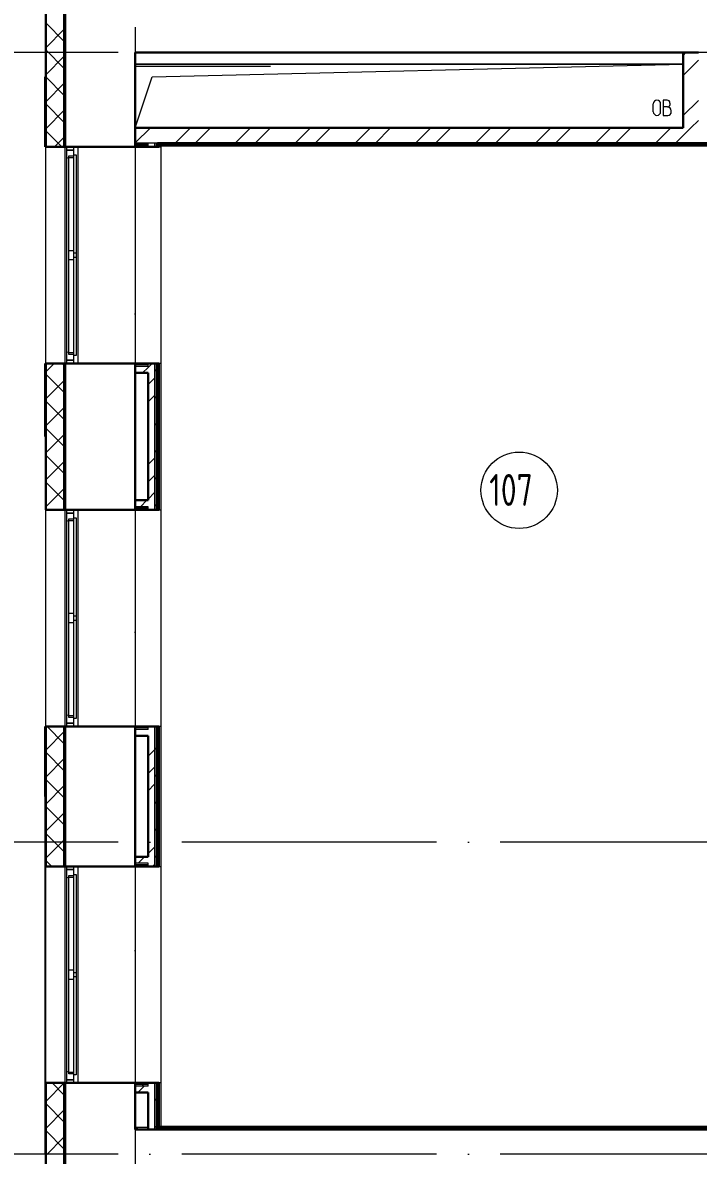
# Model space of a CAD drawing. Header units: millimetres. Extents: x -325553 to 627452, y -28539 to 738858.
# Drawn here: x -65600 to -60295, y 156256 to 165150 of the extents above; entities that cross this region are included whole.
import ezdxf

# ---------------------------------------------------------------- set-up
doc = ezdxf.new("R2010")
doc.units = ezdxf.units.MM
doc.linetypes.add('ADSK_Линия сетки', pattern=[25, 20, -2.5, 0, -2.5])
doc.layers.add('000_доп.МДУ', color=7, linetype='Continuous')
for name, color, linetype, lineweight in [('_ Окна', 7, 'Continuous', 9), ('Линии', 7, 'Continuous', 9), ('Марки помещений', 252, 'Continuous', 20), ('Ограждение', 252, 'Continuous', 9), ('Окна', 252, 'Continuous', 9), ('Оси', 252, 'Continuous', 9), ('Перекрытие', 252, 'Continuous', 18), ('Стены внутренние', 7, 'Continuous', 18), ('Стены наружные', 7, 'Continuous', 18), ('Стены штриховка', 7, 'Continuous', 9)]:
    doc.layers.add(name, color=color, linetype=linetype, lineweight=lineweight)
doc.styles.add('GOST Common_3', font='', dxfattribs={"height": 3.5})
doc.styles.get('GOST Common_3').set_extended_font_data('GOST 2.304 type A')

# ---------------------------------------------------------------- blocks, each defined once
blk = doc.blocks.new('1 этаж')
at = {"color": 251, "lineweight": 18, "true_color": 0x636466}
for p, q in [((-61155.8, -5433.7), (-65455.8, -5433.7)), ((-65323.8, -5533.7), (-61155.8, -5433.7)), ((-65455.8, -5933.7), (-65323.8, -5533.7)), ((-61389.1, -5807.7), (-61389.1, -5745.1)), ((-61331.7, -5807.7), (-61331.7, -5745.1)), ((-61281.6, -5716.4), (-61311.6, -5716.4)), ((-61311.6, -5716.4), (-61311.6, -5836.4)), ((-61278.2, -5769.7), (-61311.6, -5769.7)), ((-61258.2, -5749.7), (-61258.2, -5739.7)), ((-61311.6, -5836.4), (-61274.9, -5836.4)), ((-61248.2, -5809.7), (-61248.2, -5799.7))]:
    blk.add_line(p, q, dxfattribs=at)
for centre, radius, start, end in [((-61360.4, -5745.1), 28.7, 0, 180), ((-61281.6, -5739.7), 23.3, 0, 90), ((-61278.2, -5749.7), 20, 270, 0), ((-61278.2, -5799.7), 30, 0, 90), ((-61360.4, -5807.7), 28.7, 180, 0), ((-61274.9, -5809.7), 26.7, 270, 0)]:
    blk.add_arc(centre, radius, start, end, dxfattribs=at)
at = {"layer": '_ Окна', "color": 251, "true_color": 0x636466}
for p, q in [((-65995.8, -6083.7), (-65995.8, -6108.7)), ((-65995.8, -6108.7), (-65937.8, -6108.7)), ((-65937.8, -6108.7), (-65937.8, -6083.7)), ((-65937.8, -7758.7), (-65995.8, -7758.7)), ((-65995.8, -7758.7), (-65995.8, -7783.7)), ((-65937.8, -7783.7), (-65937.8, -7758.7)), ((-65995.8, -8933.7), (-65995.8, -8958.7)), ((-65995.8, -8958.7), (-65937.8, -8958.7)), ((-65937.8, -8958.7), (-65937.8, -8933.7)), ((-65937.8, -10608.7), (-65995.8, -10608.7)), ((-65995.8, -10608.7), (-65995.8, -10633.7)), ((-65937.8, -10633.7), (-65937.8, -10608.7)), ((-65995.8, -11733.7), (-65995.8, -11758.7)), ((-65937.8, -11758.7), (-65937.8, -11733.7)), ((-65995.8, -11758.7), (-65937.8, -11758.7)), ((-65937.8, -13408.7), (-65995.8, -13408.7)), ((-65995.8, -13408.7), (-65995.8, -13433.7)), ((-65937.8, -13433.7), (-65937.8, -13408.7))]:
    blk.add_line(p, q, dxfattribs=at)
at = {"layer": '_ Окна', "color": 251, "lineweight": 18, "true_color": 0x636466}
for p, q in [((-65937.8, -6108.7), (-65995.8, -6108.7)), ((-65995.8, -6108.7), (-65995.8, -6168.2)), ((-65937.8, -6146.7), (-65937.8, -6108.7)), ((-65995.8, -6168.2), (-65978.8, -6172.7)), ((-65978.8, -6154.7), (-65937.8, -6154.7)), ((-65978.8, -6166.7), (-65978.8, -6154.7)), ((-65978.8, -7694.7), (-65995.8, -7699.3)), ((-65995.8, -7699.3), (-65995.8, -7758.7)), ((-65978.8, -7712.7), (-65978.8, -7700.7)), ((-65937.8, -7712.7), (-65978.8, -7712.7)), ((-65937.8, -7758.7), (-65937.8, -7720.7)), ((-65995.8, -7758.7), (-65937.8, -7758.7)), ((-65937.8, -8958.7), (-65995.8, -8958.7)), ((-65995.8, -8958.7), (-65995.8, -9018.2)), ((-65937.8, -8996.7), (-65937.8, -8958.7)), ((-65995.8, -9018.2), (-65978.8, -9022.7)), ((-65978.8, -9004.7), (-65937.8, -9004.7)), ((-65978.8, -9016.7), (-65978.8, -9004.7)), ((-65978.8, -10544.7), (-65995.8, -10549.3)), ((-65995.8, -10549.3), (-65995.8, -10608.7)), ((-65978.8, -10562.7), (-65978.8, -10550.7)), ((-65937.8, -10562.7), (-65978.8, -10562.7)), ((-65937.8, -10608.7), (-65937.8, -10570.7)), ((-65995.8, -10608.7), (-65937.8, -10608.7)), ((-65937.8, -11758.7), (-65995.8, -11758.7)), ((-65995.8, -11758.7), (-65995.8, -11818.2)), ((-65995.8, -11818.2), (-65978.8, -11822.7)), ((-65978.8, -11804.7), (-65937.8, -11804.7)), ((-65978.8, -11816.7), (-65978.8, -11804.7)), ((-65937.8, -11796.7), (-65937.8, -11758.7)), ((-65978.8, -13344.7), (-65995.8, -13349.3)), ((-65995.8, -13349.3), (-65995.8, -13408.7)), ((-65995.8, -13408.7), (-65937.8, -13408.7)), ((-65978.8, -13362.7), (-65978.8, -13350.7)), ((-65937.8, -13362.7), (-65978.8, -13362.7)), ((-65937.8, -13408.7), (-65937.8, -13370.7))]:
    blk.add_line(p, q, dxfattribs=at)
at = {"layer": 'Линии', "color": 251, "lineweight": 18, "ltscale": 100, "true_color": 0x636466}
for p, q in [((-65455.8, -5343.7), (-65455.8, -5450.7)), ((-65455.8, -5450.7), (-64395.8, -5450.7))]:
    blk.add_line(p, q, dxfattribs=at)
at = {"layer": 'Марки помещений', "color": 251, "true_color": 0x636466}
blk.add_circle((-62442.4, -8780.1), 300, dxfattribs=at)
at = {"layer": 'Ограждение', "color": 251, "true_color": 0x636466}
for p, q in [((-65905.8, -6083.7), (-65905.8, -7783.7)), ((-65455.8, -6083.7), (-65455.8, -7783.7)), ((-65270.8, -6083.7), (-65255.8, -6083.7)), ((-65255.8, -6073.7), (-65255.8, -13778.7)), ((-59530.8, -6078.7), (-65255.8, -6078.7)), ((-65255.8, -6083.7), (-65255.8, -7783.7)), ((-65255.8, -7783.7), (-65270.8, -7783.7)), ((-65905.8, -8933.7), (-65905.8, -10633.7)), ((-65455.8, -8933.7), (-65455.8, -10633.7)), ((-65270.8, -8933.7), (-65255.8, -8933.7)), ((-65255.8, -8933.7), (-65255.8, -10633.7)), ((-65255.8, -10633.7), (-65270.8, -10633.7)), ((-65905.8, -11733.7), (-65905.8, -13433.7)), ((-65455.8, -11733.7), (-65455.8, -13433.7)), ((-65270.8, -11733.7), (-65255.8, -11733.7)), ((-65255.8, -11733.7), (-65255.8, -13433.7)), ((-65255.8, -13433.7), (-65270.8, -13433.7)), ((-65355.8, -13783.7), (-65455.8, -13783.7)), ((-65255.8, -13773.7), (-59525.8, -13773.7))]:
    blk.add_line(p, q, dxfattribs=at)
at = {"layer": 'Окна', "color": 251, "true_color": 0x636466}
for p, q in [((-65995.8, -6168.2), (-65995.8, -7699.3)), ((-65978.8, -6898.7), (-65978.8, -6166.7)), ((-65978.8, -6166.7), (-65937.8, -6166.7)), ((-65937.8, -6918.7), (-65937.8, -6146.7)), ((-65937.8, -6146.7), (-65920.8, -6146.7)), ((-65920.8, -6146.7), (-65920.8, -6918.7)), ((-65978.8, -6968.7), (-65978.8, -6898.7)), ((-65937.8, -6898.7), (-65978.8, -6898.7)), ((-65937.8, -6948.7), (-65937.8, -6918.7)), ((-65920.8, -6918.7), (-65937.8, -6918.7)), ((-65920.8, -6918.7), (-65920.8, -6948.7)), ((-65978.8, -7700.7), (-65978.8, -6968.7)), ((-65978.8, -6968.7), (-65937.8, -6968.7)), ((-65937.8, -7720.7), (-65937.8, -6948.7)), ((-65937.8, -6948.7), (-65920.8, -6948.7)), ((-65920.8, -6948.7), (-65920.8, -7720.7)), ((-65937.8, -7700.7), (-65978.8, -7700.7)), ((-65920.8, -7720.7), (-65937.8, -7720.7)), ((-65995.8, -9018.2), (-65995.8, -10549.3)), ((-65978.8, -9748.7), (-65978.8, -9016.7)), ((-65978.8, -9016.7), (-65937.8, -9016.7)), ((-65937.8, -9768.7), (-65937.8, -8996.7)), ((-65937.8, -8996.7), (-65920.8, -8996.7)), ((-65920.8, -8996.7), (-65920.8, -9768.7)), ((-65978.8, -9818.7), (-65978.8, -9748.7)), ((-65937.8, -9748.7), (-65978.8, -9748.7)), ((-65937.8, -9798.7), (-65937.8, -9768.7)), ((-65920.8, -9768.7), (-65937.8, -9768.7)), ((-65920.8, -9768.7), (-65920.8, -9798.7)), ((-65978.8, -10550.7), (-65978.8, -9818.7)), ((-65978.8, -9818.7), (-65937.8, -9818.7)), ((-65937.8, -10570.7), (-65937.8, -9798.7)), ((-65937.8, -9798.7), (-65920.8, -9798.7)), ((-65920.8, -9798.7), (-65920.8, -10570.7)), ((-65937.8, -10550.7), (-65978.8, -10550.7)), ((-65920.8, -10570.7), (-65937.8, -10570.7)), ((-65995.8, -11818.2), (-65995.8, -13349.3)), ((-65978.8, -12548.7), (-65978.8, -11816.7)), ((-65978.8, -11816.7), (-65937.8, -11816.7)), ((-65937.8, -12568.7), (-65937.8, -11796.7)), ((-65937.8, -11796.7), (-65920.8, -11796.7)), ((-65920.8, -11796.7), (-65920.8, -12568.7)), ((-65978.8, -12618.7), (-65978.8, -12548.7)), ((-65937.8, -12548.7), (-65978.8, -12548.7)), ((-65978.8, -13350.7), (-65978.8, -12618.7)), ((-65978.8, -12618.7), (-65937.8, -12618.7)), ((-65937.8, -12598.7), (-65937.8, -12568.7)), ((-65920.8, -12568.7), (-65937.8, -12568.7)), ((-65937.8, -13370.7), (-65937.8, -12598.7)), ((-65937.8, -12598.7), (-65920.8, -12598.7)), ((-65920.8, -12568.7), (-65920.8, -12598.7)), ((-65920.8, -12598.7), (-65920.8, -13370.7)), ((-65937.8, -13350.7), (-65978.8, -13350.7)), ((-65920.8, -13370.7), (-65937.8, -13370.7))]:
    blk.add_line(p, q, dxfattribs=at)
at = {"layer": 'Оси', "color": 251, "linetype": 'ADSK_Линия сетки', "ltscale": 100, "true_color": 0x636466}
for p, q in [((-65455.8, -2643.7), (-65455.8, -33769.9)), ((4411.5, -5343.7), (-72528.1, -5343.7)), ((4411.5, -11543.7), (-72528.1, -11543.7)), ((4411.5, -13993.7), (-72528.1, -13993.7))]:
    blk.add_line(p, q, dxfattribs=at)
at = {"layer": 'Перекрытие', "color": 251, "ltscale": 100, "true_color": 0x636466}
blk.add_line((-65455.8, -5433.7), (-61155.8, -5433.7), dxfattribs=at)
at = {"layer": 'Стены внутренние', "color": 251, "lineweight": 30, "true_color": 0x636466}
for p, q in [((-66157.8, -4641.7), (-66157.8, -6083.7)), ((-65455.8, -5933.7), (-65455.8, -5343.7)), ((-65455.8, -5343.7), (-61155.8, -5343.7)), ((-66157.8, -6083.7), (-66015.8, -6083.7)), ((-66005.8, -6083.7), (-65455.8, -6083.7)), ((-66157.8, -7783.7), (-66157.8, -8933.7)), ((-66015.8, -7783.7), (-66157.8, -7783.7)), ((-65455.8, -7783.7), (-66005.8, -7783.7)), ((-66005.8, -7783.7), (-66005.8, -8933.7)), ((-65455.8, -8858.7), (-65455.8, -7858.7)), ((-66157.8, -8933.7), (-66015.8, -8933.7)), ((-66005.8, -8933.7), (-65455.8, -8933.7)), ((-66157.8, -10633.7), (-66157.8, -11733.7)), ((-66015.8, -10633.7), (-66157.8, -10633.7)), ((-65455.8, -10633.7), (-66005.8, -10633.7)), ((-66005.8, -10633.7), (-66005.8, -11733.7)), ((-65455.8, -11658.7), (-65455.8, -10708.7)), ((-66157.8, -11733.7), (-66015.8, -11733.7)), ((-66005.8, -11733.7), (-65455.8, -11733.7)), ((-66157.8, -13433.7), (-66157.8, -20845.7)), ((-66015.8, -13433.7), (-66157.8, -13433.7)), ((-65455.8, -13433.7), (-66005.8, -13433.7)), ((-66005.8, -13433.7), (-66005.8, -20693.7)), ((-65455.8, -13798.7), (-65455.8, -13508.7)), ((-65355.8, -13798.7), (-65455.8, -13798.7))]:
    blk.add_line(p, q, dxfattribs=at)
at = {"layer": 'Стены внутренние', "color": 251, "linetype": 'Continuous', "lineweight": 9, "true_color": 0x636466}
for p, q in [((-66015.8, -5252.4), (-66155.8, -5112.4)), ((-66155.8, -5302.2), (-66015.8, -5162.2)), ((-66015.8, -5464.6), (-66155.8, -5324.6)), ((-66155.8, -5514.3), (-66015.8, -5374.3)), ((-66155.8, -5492), (-66155.8, -5492)), ((-66015.8, -5676.7), (-66155.8, -5536.7)), ((-66155.8, -5726.4), (-66015.8, -5586.4)), ((-66155.8, -5695.2), (-66155.8, -5695.2)), ((-66015.8, -5888.8), (-66155.8, -5748.8)), ((-66155.8, -5938.5), (-66015.8, -5798.5)), ((-66033, -6083.7), (-66155.8, -5961)), ((-66155.8, -6000), (-66155.8, -6000)), ((-66086.9, -6081.7), (-66015.8, -6010.7)), ((-66155.8, -6067.6), (-66157.8, -6064.1)), ((-66146.5, -6083.7), (-66147.6, -6081.7)), ((-66155.8, -7847.7), (-66093.8, -7785.7)), ((-66015.8, -7798), (-66030.1, -7783.7)), ((-66015.8, -8010.2), (-66155.8, -7870.2)), ((-66155.8, -8059.9), (-66015.8, -7919.9)), ((-66155.8, -7930.4), (-66155.8, -7930.4)), ((-66015.8, -8222.3), (-66155.8, -8082.3)), ((-66155.8, -8272), (-66015.8, -8132)), ((-66155.8, -8235.2), (-66155.8, -8235.2)), ((-66015.8, -8434.4), (-66155.8, -8294.4)), ((-66155.8, -8484.1), (-66015.8, -8344.1)), ((-66015.8, -8646.6), (-66155.8, -8506.6)), ((-66155.8, -8696.3), (-66015.8, -8556.3)), ((-66015.8, -8858.7), (-66155.8, -8718.7)), ((-66155.8, -8908.4), (-66015.8, -8768.4)), ((-66155.8, -8844.8), (-66155.8, -8844.8)), ((-66154.9, -8931.7), (-66155.8, -8930.8)), ((-66015.8, -10767.9), (-66148, -10635.7)), ((-66155.8, -10817.6), (-66015.8, -10677.6)), ((-66015.8, -10980), (-66155.8, -10840)), ((-66155.8, -11029.7), (-66015.8, -10889.7)), ((-66015.8, -11192.1), (-66155.8, -11052.1)), ((-66155.8, -11080), (-66155.8, -11080)), ((-66155.8, -11241.8), (-66015.8, -11101.8)), ((-66015.8, -11404.3), (-66155.8, -11264.3)), ((-66155.8, -11283.2), (-66155.8, -11283.2)), ((-66155.8, -11454), (-66015.8, -11314)), ((-66015.8, -11616.4), (-66155.8, -11476.4)), ((-66155.8, -11666.1), (-66015.8, -11526.1)), ((-66155.8, -11588), (-66155.8, -11588)), ((-66112.6, -11731.7), (-66155.8, -11688.5)), ((-66155.8, -13575.3), (-66015.8, -13435.3)), ((-66125.2, -13435.7), (-66125.6, -13435.2)), ((-66015.8, -13525.6), (-66105.7, -13435.7)), ((-66155.8, -13518.4), (-66155.8, -13518.4)), ((-66015.8, -13737.7), (-66155.8, -13597.7)), ((-66155.8, -13787.4), (-66015.8, -13647.4)), ((-66015.8, -13949.9), (-66155.8, -13809.9)), ((-66155.8, -13823.2), (-66155.8, -13823.2)), ((-66155.8, -13999.6), (-66015.8, -13859.6))]:
    blk.add_line(p, q, dxfattribs=at)
at = {"layer": 'Стены внутренние', "color": 251, "true_color": 0x636466}
for p, q in [((-66157.8, -7783.7), (-66157.8, -6083.7)), ((-66005.8, -7783.7), (-66005.8, -6083.7)), ((-66157.8, -10633.7), (-66157.8, -8933.7)), ((-66005.8, -10633.7), (-66005.8, -8933.7)), ((-66157.8, -13433.7), (-66157.8, -11733.7)), ((-66005.8, -13433.7), (-66005.8, -11733.7))]:
    blk.add_line(p, q, dxfattribs=at)
at = {"layer": 'Стены наружные', "color": 251, "lineweight": 30, "true_color": 0x636466}
for p, q in [((-66005.8, -6083.7), (-66005.8, -4793.7)), ((-61155.8, -5343.7), (-61155.8, -5933.7)), ((-61035.8, -5343.7), (-61155.8, -5343.7)), ((-66162.8, -5533.7), (-66162.8, -6083.7)), ((-66157.8, -5533.7), (-66162.8, -5533.7)), ((-61155.8, -5933.7), (-65455.8, -5933.7)), ((-65455.8, -5933.7), (-65455.8, -6083.7)), ((-66162.8, -6083.7), (-66157.8, -6083.7)), ((-66015.8, -6083.7), (-66005.8, -6083.7)), ((-65455.8, -6083.7), (-65270.8, -6083.7)), ((-59696.8, -6053.7), (-65280.8, -6053.7)), ((-65280.8, -6053.7), (-65280.8, -6068.7)), ((-65275.8, -6068.7), (-65270.8, -6068.7)), ((-65270.8, -6083.7), (-65270.8, -6073.7)), ((-65270.8, -6073.7), (-59530.8, -6073.7)), ((-66162.8, -7783.7), (-66162.8, -8358.7)), ((-66157.8, -7783.7), (-66162.8, -7783.7)), ((-66005.8, -7783.7), (-66015.8, -7783.7)), ((-65270.8, -7783.7), (-65455.8, -7783.7)), ((-65455.8, -7783.7), (-65455.8, -7858.7)), ((-65270.8, -8933.7), (-65270.8, -7783.7)), ((-65455.8, -7858.7), (-65355.8, -7858.7)), ((-65355.8, -7858.7), (-65355.8, -8858.7)), ((-66162.8, -8358.7), (-66157.8, -8358.7)), ((-65355.8, -8858.7), (-65455.8, -8858.7)), ((-65455.8, -8858.7), (-65455.8, -8933.7)), ((-66015.8, -8933.7), (-66005.8, -8933.7)), ((-65455.8, -8933.7), (-65270.8, -8933.7)), ((-66162.8, -10633.7), (-66162.8, -11183.7)), ((-66157.8, -10633.7), (-66162.8, -10633.7)), ((-66005.8, -10633.7), (-66015.8, -10633.7)), ((-65270.8, -10633.7), (-65455.8, -10633.7)), ((-65455.8, -10633.7), (-65455.8, -10708.7)), ((-65270.8, -11733.7), (-65270.8, -10633.7)), ((-65455.8, -10708.7), (-65355.8, -10708.7)), ((-65355.8, -10708.7), (-65355.8, -11658.7)), ((-66162.8, -11183.7), (-66157.8, -11183.7)), ((-66015.8, -11733.7), (-66005.8, -11733.7)), ((-65355.8, -11658.7), (-65455.8, -11658.7)), ((-65455.8, -11658.7), (-65455.8, -11733.7)), ((-65455.8, -11733.7), (-65270.8, -11733.7)), ((-66005.8, -13433.7), (-66015.8, -13433.7)), ((-65270.8, -13433.7), (-65455.8, -13433.7)), ((-65455.8, -13433.7), (-65455.8, -13508.7)), ((-65455.8, -13508.7), (-65355.8, -13508.7)), ((-65355.8, -13508.7), (-65355.8, -13798.7)), ((-65270.8, -13778.7), (-65270.8, -13433.7)), ((-65275.8, -13783.7), (-65275.8, -13778.7)), ((-59515.8, -13783.7), (-65275.8, -13783.7)), ((-59520.8, -13778.7), (-65270.8, -13778.7)), ((-65355.8, -13798.7), (-59500.8, -13798.7))]:
    blk.add_line(p, q, dxfattribs=at)
at = {"layer": 'Стены наружные', "color": 251, "linetype": 'Continuous', "lineweight": 9, "true_color": 0x636466}
for p, q in [((-66005.8, -5204), (-66015.8, -5204)), ((-66005.8, -5304), (-66015.8, -5304)), ((-66005.8, -5404), (-66015.8, -5404)), ((-61155.8, -5366.8), (-61132.7, -5343.7)), ((-61155.8, -5524), (-61035.8, -5404)), ((-66005.8, -5504), (-66015.8, -5504)), ((-66005.8, -5604), (-66015.8, -5604)), ((-66005.8, -5704), (-66015.8, -5704)), ((-61155.8, -5838.3), (-61035.8, -5718.3)), ((-66005.8, -5804), (-66015.8, -5804)), ((-66159.1, -5924.6), (-66162.8, -5930.9)), ((-66005.8, -5904), (-66015.8, -5904)), ((-65455.8, -6052.3), (-65337.3, -5933.7)), ((-65143, -6053.7), (-65023, -5933.7)), ((-64985.8, -6053.7), (-64865.8, -5933.7)), ((-64671.5, -6053.7), (-64551.5, -5933.7)), ((-64514.4, -6053.7), (-64394.4, -5933.7)), ((-64200, -6053.7), (-64080, -5933.7)), ((-64042.9, -6053.7), (-63922.9, -5933.7)), ((-63728.6, -6053.7), (-63608.6, -5933.7)), ((-63571.4, -6053.7), (-63451.4, -5933.7)), ((-63257.1, -6053.7), (-63137.1, -5933.7)), ((-63100, -6053.7), (-62980, -5933.7)), ((-62785.7, -6053.7), (-62665.7, -5933.7)), ((-62628.5, -6053.7), (-62508.5, -5933.7)), ((-62314.2, -6053.7), (-62194.2, -5933.7)), ((-62157, -6053.7), (-62037, -5933.7)), ((-61842.7, -6053.7), (-61722.7, -5933.7)), ((-61685.6, -6053.7), (-61565.6, -5933.7)), ((-61371.3, -6053.7), (-61251.3, -5933.7)), ((-61214.1, -6053.7), (-61094.1, -5933.7)), ((-61094.1, -5933.7), (-61035.8, -5875.4)), ((-66005.8, -6004), (-66015.8, -6004)), ((-66157.8, -6064.1), (-66158.4, -6063.1)), ((-65452.5, -6083.7), (-65440, -6071.2)), ((-65440, -6071.2), (-65427.5, -6058.7)), ((-65230.3, -6073.7), (-65225.3, -6068.7)), ((-65159.6, -6073.7), (-65154.6, -6068.7)), ((-65088.9, -6073.7), (-65083.9, -6068.7)), ((-65018.2, -6073.7), (-65013.2, -6068.7)), ((-65013.2, -6068.7), (-64998.2, -6053.7)), ((-64947.5, -6073.7), (-64942.5, -6068.7)), ((-64876.8, -6073.7), (-64871.8, -6068.7)), ((-64806.1, -6073.7), (-64801.1, -6068.7)), ((-64735.3, -6073.7), (-64730.3, -6068.7)), ((-64664.6, -6073.7), (-64659.6, -6068.7)), ((-64593.9, -6073.7), (-64588.9, -6068.7)), ((-64588.9, -6068.7), (-64573.9, -6053.7)), ((-64523.2, -6073.7), (-64518.2, -6068.7)), ((-64452.5, -6073.7), (-64447.5, -6068.7)), ((-64381.8, -6073.7), (-64376.8, -6068.7)), ((-64311.1, -6073.7), (-64306.1, -6068.7)), ((-64240.4, -6073.7), (-64235.4, -6068.7)), ((-64169.7, -6073.7), (-64164.7, -6068.7)), ((-64164.7, -6068.7), (-64149.7, -6053.7)), ((-64099, -6073.7), (-64094, -6068.7)), ((-64028.2, -6073.7), (-64023.2, -6068.7)), ((-63957.5, -6073.7), (-63952.5, -6068.7)), ((-63886.8, -6073.7), (-63881.8, -6068.7)), ((-63816.1, -6073.7), (-63811.1, -6068.7)), ((-63745.4, -6073.7), (-63740.4, -6068.7)), ((-63740.4, -6068.7), (-63725.4, -6053.7)), ((-63674.7, -6073.7), (-63669.7, -6068.7)), ((-63604, -6073.7), (-63599, -6068.7)), ((-63533.3, -6073.7), (-63528.3, -6068.7)), ((-63462.6, -6073.7), (-63457.6, -6068.7)), ((-63391.8, -6073.7), (-63386.8, -6068.7)), ((-63321.1, -6073.7), (-63316.1, -6068.7)), ((-63316.1, -6068.7), (-63301.1, -6053.7)), ((-63250.4, -6073.7), (-63245.4, -6068.7)), ((-63179.7, -6073.7), (-63174.7, -6068.7)), ((-63109, -6073.7), (-63104, -6068.7)), ((-63038.3, -6073.7), (-63033.3, -6068.7)), ((-62967.6, -6073.7), (-62962.6, -6068.7)), ((-62896.9, -6073.7), (-62891.9, -6068.7)), ((-62891.9, -6068.7), (-62876.9, -6053.7)), ((-62826.2, -6073.7), (-62821.2, -6068.7)), ((-62755.5, -6073.7), (-62750.5, -6068.7)), ((-62684.7, -6073.7), (-62679.7, -6068.7)), ((-62614, -6073.7), (-62609, -6068.7)), ((-62543.3, -6073.7), (-62538.3, -6068.7)), ((-62472.6, -6073.7), (-62467.6, -6068.7)), ((-62467.6, -6068.7), (-62452.6, -6053.7)), ((-62401.9, -6073.7), (-62396.9, -6068.7)), ((-62331.2, -6073.7), (-62326.2, -6068.7)), ((-62260.5, -6073.7), (-62255.5, -6068.7)), ((-62189.8, -6073.7), (-62184.8, -6068.7)), ((-62119.1, -6073.7), (-62114.1, -6068.7)), ((-62048.3, -6073.7), (-62043.3, -6068.7)), ((-62043.3, -6068.7), (-62028.3, -6053.7)), ((-61977.6, -6073.7), (-61972.6, -6068.7)), ((-61906.9, -6073.7), (-61901.9, -6068.7)), ((-61836.2, -6073.7), (-61831.2, -6068.7)), ((-61765.5, -6073.7), (-61760.5, -6068.7)), ((-61694.8, -6073.7), (-61689.8, -6068.7)), ((-61624.1, -6073.7), (-61619.1, -6068.7)), ((-61619.1, -6068.7), (-61604.1, -6053.7)), ((-61553.4, -6073.7), (-61548.4, -6068.7)), ((-61482.7, -6073.7), (-61477.7, -6068.7)), ((-61411.9, -6073.7), (-61406.9, -6068.7)), ((-61341.2, -6073.7), (-61336.2, -6068.7)), ((-61270.5, -6073.7), (-61265.5, -6068.7)), ((-61199.8, -6073.7), (-61194.8, -6068.7)), ((-61194.8, -6068.7), (-61179.8, -6053.7)), ((-61129.1, -6073.7), (-61124.1, -6068.7)), ((-61058.4, -6073.7), (-61053.4, -6068.7)), ((-66005.8, -7804), (-66015.8, -7804)), ((-65455.8, -7784.1), (-65455.4, -7783.7)), ((-65399.1, -7858.7), (-65355.8, -7815.4)), ((-65355.8, -7815.4), (-65324.1, -7783.7)), ((-65293.3, -7833.8), (-65280.8, -7821.3)), ((-65275.8, -7816.3), (-65270.8, -7811.3)), ((-66005.8, -7904), (-66015.8, -7904)), ((-65355.8, -7950.4), (-65305.8, -7900.4)), ((-65305.8, -7846.3), (-65293.3, -7833.8)), ((-65275.8, -7887), (-65270.8, -7882)), ((-66005.8, -8004), (-66015.8, -8004)), ((-65275.8, -7957.7), (-65270.8, -7952.7)), ((-65355.8, -8085.3), (-65305.8, -8035.3)), ((-65305.8, -8058.4), (-65293.3, -8045.9)), ((-65293.3, -8045.9), (-65280.8, -8033.4)), ((-65280.8, -8033.4), (-65275.8, -8028.4)), ((-65275.8, -8028.4), (-65270.8, -8023.4)), ((-66005.8, -8104), (-66015.8, -8104)), ((-65275.8, -8099.1), (-65270.8, -8094.1)), ((-65275.8, -8169.8), (-65270.8, -8164.8)), ((-66005.8, -8204), (-66015.8, -8204)), ((-65305.8, -8270.5), (-65293.3, -8258)), ((-65293.3, -8258), (-65280.8, -8245.5)), ((-65275.8, -8240.5), (-65270.8, -8235.5)), ((-66005.8, -8304), (-66015.8, -8304)), ((-65275.8, -8311.2), (-65270.8, -8306.2)), ((-66005.8, -8404), (-66015.8, -8404)), ((-65275.8, -8382), (-65270.8, -8377)), ((-65275.8, -8452.7), (-65270.8, -8447.7)), ((-66005.8, -8504), (-66015.8, -8504)), ((-65355.8, -8578.7), (-65305.8, -8528.7)), ((-65305.8, -8482.7), (-65293.3, -8470.2)), ((-65293.3, -8470.2), (-65280.8, -8457.7)), ((-65280.8, -8457.7), (-65275.8, -8452.7)), ((-65275.8, -8523.4), (-65270.8, -8518.4)), ((-66005.8, -8604), (-66015.8, -8604)), ((-65275.8, -8594.1), (-65270.8, -8589.1)), ((-66005.8, -8704), (-66015.8, -8704)), ((-65355.8, -8713.7), (-65305.8, -8663.7)), ((-65305.8, -8694.8), (-65293.3, -8682.3)), ((-65293.3, -8682.3), (-65280.8, -8669.8)), ((-65275.8, -8664.8), (-65270.8, -8659.8)), ((-66005.8, -8804), (-66015.8, -8804)), ((-65355.8, -8848.6), (-65305.8, -8798.6)), ((-65275.8, -8735.5), (-65270.8, -8730.5)), ((-65275.8, -8806.2), (-65270.8, -8801.2)), ((-65415.9, -8908.7), (-65365.9, -8858.7)), ((-65293.3, -8894.4), (-65280.8, -8881.9)), ((-65280.8, -8881.9), (-65275.8, -8876.9)), ((-65275.8, -8876.9), (-65270.8, -8871.9)), ((-66005.8, -8904), (-66015.8, -8904)), ((-65305.8, -8906.9), (-65293.3, -8894.4)), ((-65360.6, -10658.7), (-65355.8, -10654)), ((-65275.8, -10644.7), (-65270.8, -10639.7)), ((-66005.8, -10704), (-66015.8, -10704)), ((-65275.8, -10715.4), (-65270.8, -10710.4)), ((-66005.8, -10804), (-66015.8, -10804)), ((-65355.8, -10868.7), (-65305.8, -10818.7)), ((-65305.8, -10816.1), (-65293.3, -10803.6)), ((-65293.3, -10803.6), (-65280.8, -10791.1)), ((-65275.8, -10786.1), (-65270.8, -10781.1)), ((-66005.8, -10904), (-66015.8, -10904)), ((-65275.8, -10856.8), (-65270.8, -10851.8)), ((-65275.8, -10927.5), (-65270.8, -10922.5)), ((-66005.8, -11004), (-66015.8, -11004)), ((-65355.8, -11003.6), (-65305.8, -10953.6)), ((-65305.8, -11028.2), (-65293.3, -11015.7)), ((-65293.3, -11015.7), (-65280.8, -11003.2)), ((-65280.8, -11003.2), (-65275.8, -10998.2)), ((-65275.8, -10998.2), (-65270.8, -10993.2)), ((-66005.8, -11104), (-66015.8, -11104)), ((-65355.8, -11138.6), (-65305.8, -11088.6)), ((-65275.8, -11069), (-65270.8, -11064)), ((-66005.8, -11204), (-66015.8, -11204)), ((-65275.8, -11139.7), (-65270.8, -11134.7)), ((-65275.8, -11210.4), (-65270.8, -11205.4)), ((-65305.8, -11240.4), (-65293.3, -11227.9)), ((-65293.3, -11227.9), (-65280.8, -11215.4)), ((-65275.8, -11281.1), (-65270.8, -11276.1)), ((-66005.8, -11304), (-66015.8, -11304)), ((-65275.8, -11351.8), (-65270.8, -11346.8)), ((-66005.8, -11404), (-66015.8, -11404)), ((-65305.8, -11452.5), (-65293.3, -11440)), ((-65293.3, -11440), (-65280.8, -11427.5)), ((-65280.8, -11427.5), (-65275.8, -11422.5)), ((-65275.8, -11422.5), (-65270.8, -11417.5)), ((-66005.8, -11504), (-66015.8, -11504)), ((-65275.8, -11493.2), (-65270.8, -11488.2)), ((-65275.8, -11563.9), (-65270.8, -11558.9)), ((-66005.8, -11604), (-66015.8, -11604)), ((-65355.8, -11632), (-65305.8, -11582)), ((-65293.3, -11652.1), (-65280.8, -11639.6)), ((-65275.8, -11634.6), (-65270.8, -11629.6)), ((-66005.8, -11704), (-66015.8, -11704)), ((-65432.5, -11708.7), (-65382.5, -11658.7)), ((-65374.9, -11733.7), (-65362.4, -11721.2)), ((-65362.4, -11721.2), (-65355.8, -11714.6)), ((-65322.6, -11733.7), (-65305.8, -11717)), ((-65305.8, -11664.6), (-65293.3, -11652.1)), ((-65275.8, -11705.4), (-65270.8, -11700.4)), ((-66005.8, -13504), (-66015.8, -13504)), ((-65436, -13508.7), (-65386, -13458.7)), ((-65402.8, -13458.7), (-65390.3, -13446.2)), ((-65390.3, -13446.2), (-65377.8, -13433.7)), ((-65275.8, -13473.1), (-65270.8, -13468.1)), ((-66005.8, -13604), (-66015.8, -13604)), ((-65305.8, -13573.8), (-65293.3, -13561.3)), ((-65293.3, -13561.3), (-65280.8, -13548.8)), ((-65280.8, -13548.8), (-65275.8, -13543.8)), ((-65275.8, -13543.8), (-65270.8, -13538.8)), ((-65275.8, -13614.5), (-65270.8, -13609.5)), ((-65275.8, -13685.3), (-65270.8, -13680.3)), ((-66005.8, -13704), (-66015.8, -13704)), ((-65305.8, -13786), (-65293.3, -13773.5)), ((-65293.3, -13773.5), (-65280.8, -13761)), ((-65275.8, -13756), (-65270.8, -13751)), ((-65232.9, -13783.7), (-65227.9, -13778.7)), ((-65162.1, -13783.7), (-65157.1, -13778.7)), ((-65119.8, -13798.7), (-65119.8, -13783.7)), ((-65091.4, -13783.7), (-65086.4, -13778.7)), ((-65020.7, -13783.7), (-65015.7, -13778.7)), ((-64950, -13783.7), (-64945, -13778.7)), ((-64879.3, -13783.7), (-64874.3, -13778.7)), ((-64808.6, -13783.7), (-64803.6, -13778.7)), ((-64737.9, -13783.7), (-64732.9, -13778.7)), ((-64667.2, -13783.7), (-64662.2, -13778.7)), ((-64596.5, -13783.7), (-64591.5, -13778.7)), ((-64525.8, -13783.7), (-64520.8, -13778.7)), ((-64519.8, -13798.7), (-64519.8, -13783.7)), ((-64455, -13783.7), (-64450, -13778.7)), ((-64384.3, -13783.7), (-64379.3, -13778.7)), ((-64313.6, -13783.7), (-64308.6, -13778.7)), ((-64242.9, -13783.7), (-64237.9, -13778.7)), ((-64172.2, -13783.7), (-64167.2, -13778.7)), ((-64101.5, -13783.7), (-64096.5, -13778.7)), ((-64030.8, -13783.7), (-64025.8, -13778.7)), ((-63960.1, -13783.7), (-63955.1, -13778.7)), ((-63919.8, -13798.7), (-63919.8, -13783.7)), ((-63889.4, -13783.7), (-63884.4, -13778.7)), ((-63818.6, -13783.7), (-63813.6, -13778.7)), ((-63747.9, -13783.7), (-63742.9, -13778.7)), ((-63677.2, -13783.7), (-63672.2, -13778.7)), ((-63606.5, -13783.7), (-63601.5, -13778.7)), ((-63535.8, -13783.7), (-63530.8, -13778.7)), ((-63465.1, -13783.7), (-63460.1, -13778.7)), ((-63394.4, -13783.7), (-63389.4, -13778.7)), ((-63323.7, -13783.7), (-63318.7, -13778.7)), ((-63319.8, -13798.7), (-63319.8, -13783.7)), ((-63253, -13783.7), (-63248, -13778.7)), ((-63182.3, -13783.7), (-63177.3, -13778.7)), ((-63111.5, -13783.7), (-63106.5, -13778.7)), ((-63040.8, -13783.7), (-63035.8, -13778.7)), ((-62970.1, -13783.7), (-62965.1, -13778.7)), ((-62899.4, -13783.7), (-62894.4, -13778.7)), ((-62828.7, -13783.7), (-62823.7, -13778.7)), ((-62758, -13783.7), (-62753, -13778.7)), ((-62719.8, -13798.7), (-62719.8, -13783.7)), ((-62687.3, -13783.7), (-62682.3, -13778.7)), ((-62616.6, -13783.7), (-62611.6, -13778.7)), ((-62545.9, -13783.7), (-62540.9, -13778.7)), ((-62475.1, -13783.7), (-62470.1, -13778.7)), ((-62404.4, -13783.7), (-62399.4, -13778.7)), ((-62333.7, -13783.7), (-62328.7, -13778.7)), ((-62263, -13783.7), (-62258, -13778.7)), ((-62192.3, -13783.7), (-62187.3, -13778.7)), ((-62121.6, -13783.7), (-62116.6, -13778.7)), ((-62119.8, -13798.7), (-62119.8, -13783.7)), ((-62050.9, -13783.7), (-62045.9, -13778.7)), ((-61980.2, -13783.7), (-61975.2, -13778.7)), ((-61909.5, -13783.7), (-61904.5, -13778.7)), ((-61838.7, -13783.7), (-61833.7, -13778.7)), ((-61768, -13783.7), (-61763, -13778.7)), ((-61697.3, -13783.7), (-61692.3, -13778.7)), ((-61626.6, -13783.7), (-61621.6, -13778.7)), ((-61555.9, -13783.7), (-61550.9, -13778.7)), ((-61519.8, -13798.7), (-61519.8, -13783.7)), ((-61485.2, -13783.7), (-61480.2, -13778.7)), ((-61414.5, -13783.7), (-61409.5, -13778.7)), ((-61343.8, -13783.7), (-61338.8, -13778.7)), ((-61273.1, -13783.7), (-61268.1, -13778.7)), ((-61202.4, -13783.7), (-61197.4, -13778.7)), ((-61131.6, -13783.7), (-61126.6, -13778.7)), ((-61060.9, -13783.7), (-61055.9, -13778.7)), ((-66005.8, -13804), (-66015.8, -13804)), ((-66005.8, -13904), (-66015.8, -13904))]:
    blk.add_line(p, q, dxfattribs=at)
at = {"layer": 'Стены наружные', "color": 251, "true_color": 0x636466}
for p, q in [((-66162.8, -13983.7), (-66162.8, -11183.7)), ((-66157.8, -11733.7), (-66162.8, -11733.7)), ((-66162.8, -13433.7), (-66157.8, -13433.7)), ((-65440.8, -13783.7), (-65440.8, -13791.2)), ((-65455.8, -13791.2), (-65440.8, -13791.2)), ((-66157.8, -13983.7), (-66162.8, -13983.7))]:
    blk.add_line(p, q, dxfattribs=at)
at = {"layer": 'Стены штриховка', "color": 251, "true_color": 0x636466}
for p, q in [((-66155.8, -4641.7), (-66155.8, -6081.7)), ((-66015.8, -6083.7), (-66015.8, -4793.7)), ((-66155.8, -6081.7), (-66081.8, -6081.7)), ((-66081.8, -6083.7), (-66081.8, -6081.7)), ((-65280.8, -6053.7), (-65455.8, -6053.7)), ((-65355.8, -6058.7), (-65455.8, -6058.7)), ((-65355.8, -6071.2), (-65455.8, -6071.2)), ((-65355.8, -6083.7), (-65355.8, -6058.7)), ((-65305.8, -6053.7), (-65305.8, -6083.7)), ((-65293.3, -6053.7), (-65293.3, -6083.7)), ((-65280.8, -6068.7), (-65280.8, -6083.7)), ((-65275.8, -6083.7), (-65275.8, -6068.7)), ((-65270.8, -6068.7), (-59500.8, -6068.7)), ((-66155.8, -7785.7), (-66155.8, -8931.7)), ((-66081.8, -7785.7), (-66155.8, -7785.7)), ((-66081.8, -7785.7), (-66081.8, -7783.7)), ((-66015.8, -8933.7), (-66015.8, -7783.7)), ((-65355.8, -7796.2), (-65455.8, -7796.2)), ((-65355.8, -7808.7), (-65455.8, -7808.7)), ((-65355.8, -7808.7), (-65355.8, -7783.7)), ((-65305.8, -7783.7), (-65305.8, -8933.7)), ((-65293.3, -7783.7), (-65293.3, -8933.7)), ((-65280.8, -7783.7), (-65280.8, -8933.7)), ((-65275.8, -8933.7), (-65275.8, -7783.7)), ((-66155.8, -8931.7), (-66081.8, -8931.7)), ((-66081.8, -8933.7), (-66081.8, -8931.7)), ((-65355.8, -8908.7), (-65455.8, -8908.7)), ((-65355.8, -8921.2), (-65455.8, -8921.2)), ((-65355.8, -8933.7), (-65355.8, -8908.7)), ((-66155.8, -10635.7), (-66155.8, -11731.7)), ((-66081.8, -10635.7), (-66155.8, -10635.7)), ((-66081.8, -10635.7), (-66081.8, -10633.7)), ((-66015.8, -11733.7), (-66015.8, -10633.7)), ((-65355.8, -10646.2), (-65455.8, -10646.2)), ((-65355.8, -10658.7), (-65455.8, -10658.7)), ((-65355.8, -10658.7), (-65355.8, -10633.7)), ((-65305.8, -10633.7), (-65305.8, -11733.7)), ((-65293.3, -10633.7), (-65293.3, -11733.7)), ((-65280.8, -10633.7), (-65280.8, -11733.7)), ((-65275.8, -11733.7), (-65275.8, -10633.7)), ((-66155.8, -11731.7), (-66081.8, -11731.7)), ((-66081.8, -11733.7), (-66081.8, -11731.7)), ((-65355.8, -11708.7), (-65455.8, -11708.7)), ((-65355.8, -11721.2), (-65455.8, -11721.2)), ((-65355.8, -11733.7), (-65355.8, -11708.7)), ((-66155.8, -13435.7), (-66155.8, -20845.7)), ((-66081.8, -13435.7), (-66155.8, -13435.7)), ((-66081.8, -13435.7), (-66081.8, -13433.7)), ((-66015.8, -20693.7), (-66015.8, -13433.7)), ((-65355.8, -13446.2), (-65455.8, -13446.2)), ((-65355.8, -13458.7), (-65455.8, -13458.7)), ((-65355.8, -13458.7), (-65355.8, -13433.7)), ((-65305.8, -13433.7), (-65305.8, -13798.7)), ((-65293.3, -13433.7), (-65293.3, -13798.7)), ((-65280.8, -13433.7), (-65280.8, -13798.7)), ((-65275.8, -13778.7), (-65275.8, -13433.7)), ((-65275.8, -13783.7), (-65275.8, -13798.7))]:
    blk.add_line(p, q, dxfattribs=at)
at = {"layer": 'Марки помещений', "color": 251, "true_color": 0x636466, "style": 'GOST Common_3', "width": 0.9}
blk.add_text('107', height=250, dxfattribs=at).set_placement((-62677.3, -8902.4))

msp = doc.modelspace()

# ---------------------------------------------------------------- block references
at = {"layer": '000_доп.МДУ', "color": 7, "lineweight": 0}
msp.add_blockref('1 этаж', (740.6, 170258), dxfattribs=at)

doc.saveas('drawing.dxf')
